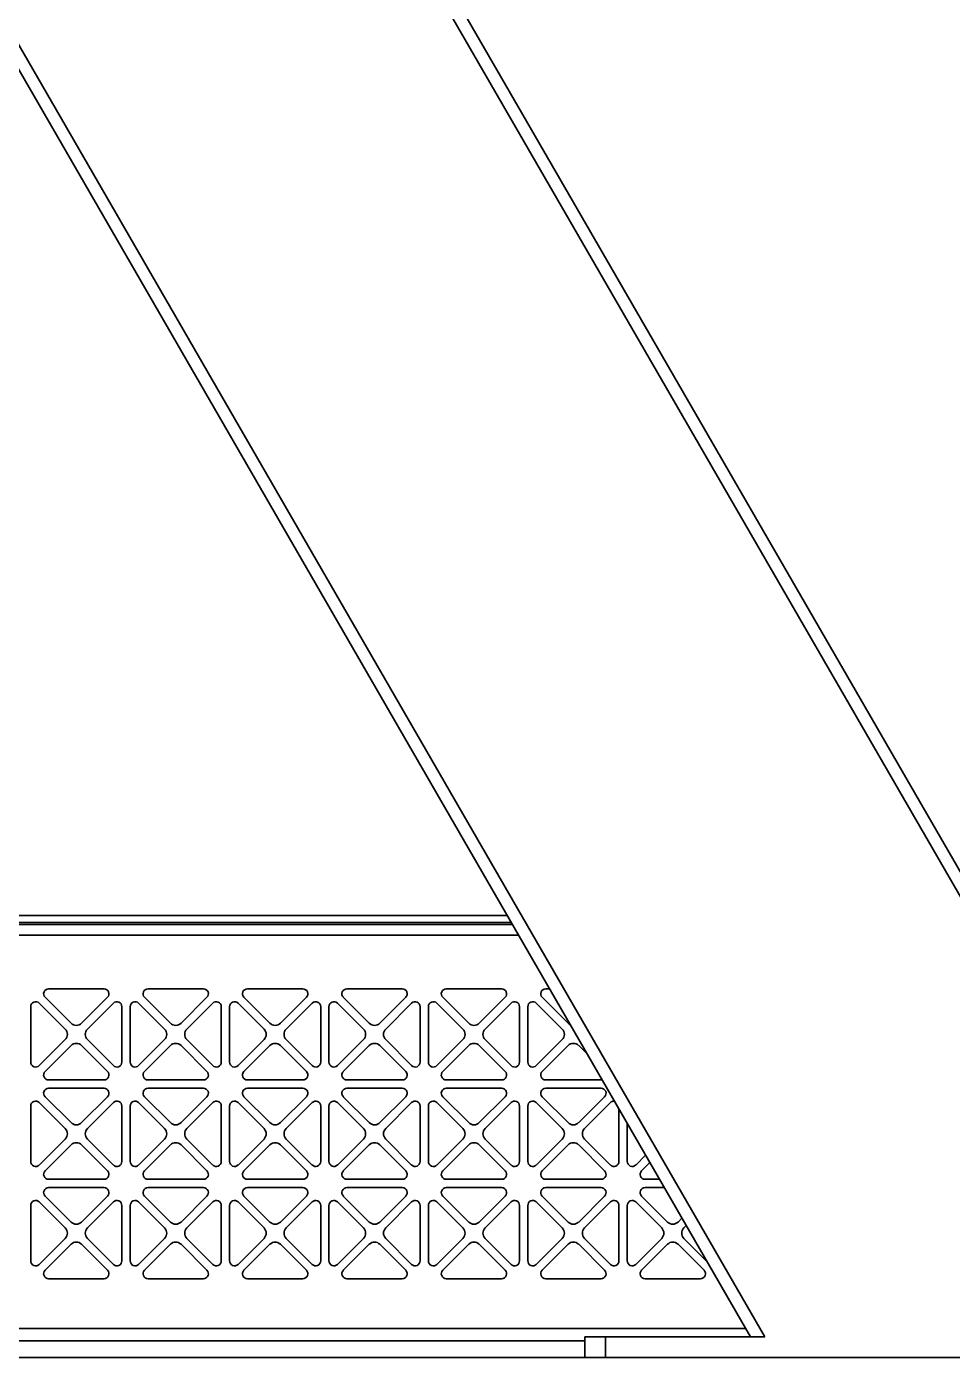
# Model space of a CAD drawing. Header units: millimetres. Extents: x 32496 to 166256, y 3504 to 23939.
# Drawn here: x 92320.6 to 92544.1, y 20089 to 20410.4 of the extents above; entities that cross this region are included whole.
import ezdxf

# ---------------------------------------------------------------- set-up
doc = ezdxf.new("R2010")
doc.units = ezdxf.units.MM
doc.layers.get('0').update_dxf_attribs({"lineweight": 35})

# ---------------------------------------------------------------- blocks, each defined once
blk = doc.blocks.new('8-1250')
at = {"linetype": 'Continuous'}
for p, q in [((-7852.13, -33800.26), (-7352.13, -34666.29)), ((-7852.13, -33806.26), (-7355.59, -34666.29)), ((-7852.13, -33994.26), (-7464.13, -34666.29)), ((-7852.13, -34000.26), (-7467.6, -34666.29)), ((-7841.63, -34564.59), (-7526.31, -34564.59)), ((-7525.33, -34566.29), (-7843.83, -34566.29)), ((-7525.04, -34566.79), (-7735.1, -34566.79)), ((-7523.6, -34569.29), (-7853.83, -34569.29)), ((-7637.87, -34584.34), (-7631.6, -34590.6)), ((-7623.64, -34582.29), (-7637.02, -34582.29)), ((-7629.05, -34590.6), (-7622.79, -34584.34)), ((-7613.87, -34584.34), (-7607.6, -34590.6)), ((-7599.64, -34582.29), (-7613.02, -34582.29)), ((-7605.05, -34590.6), (-7598.79, -34584.34)), ((-7589.87, -34584.34), (-7583.6, -34590.6)), ((-7575.64, -34582.29), (-7589.02, -34582.29)), ((-7581.05, -34590.6), (-7574.79, -34584.34)), ((-7565.87, -34584.34), (-7559.6, -34590.6)), ((-7551.64, -34582.29), (-7565.02, -34582.29)), ((-7557.05, -34590.6), (-7550.79, -34584.34)), ((-7541.87, -34584.34), (-7535.6, -34590.6)), ((-7527.64, -34582.29), (-7541.02, -34582.29)), ((-7533.05, -34590.6), (-7526.79, -34584.34)), ((-7517.87, -34584.34), (-7511.6, -34590.6)), ((-7516.1, -34582.29), (-7517.02, -34582.29)), ((-7641.33, -34586.6), (-7641.33, -34599.98)), ((-7633.01, -34592.02), (-7639.28, -34585.75)), ((-7621.38, -34585.75), (-7627.64, -34592.02)), ((-7619.33, -34599.98), (-7619.33, -34586.6)), ((-7617.33, -34586.6), (-7617.33, -34599.98)), ((-7609.01, -34592.02), (-7615.28, -34585.75)), ((-7597.38, -34585.75), (-7603.64, -34592.02)), ((-7595.33, -34599.98), (-7595.33, -34586.6)), ((-7593.33, -34586.6), (-7593.33, -34599.98)), ((-7585.01, -34592.02), (-7591.28, -34585.75)), ((-7573.38, -34585.75), (-7579.64, -34592.02)), ((-7571.33, -34599.98), (-7571.33, -34586.6)), ((-7569.33, -34586.6), (-7569.33, -34599.98)), ((-7561.01, -34592.02), (-7567.28, -34585.75)), ((-7549.38, -34585.75), (-7555.64, -34592.02)), ((-7547.33, -34599.98), (-7547.33, -34586.6)), ((-7545.33, -34586.6), (-7545.33, -34599.98)), ((-7537.01, -34592.02), (-7543.28, -34585.75)), ((-7525.38, -34585.75), (-7531.64, -34592.02)), ((-7523.33, -34599.98), (-7523.33, -34586.6)), ((-7521.33, -34586.6), (-7521.33, -34599.98)), ((-7513.01, -34592.02), (-7519.28, -34585.75)), ((-7639.28, -34600.83), (-7633.01, -34594.56)), ((-7627.64, -34594.56), (-7621.38, -34600.83)), ((-7615.28, -34600.83), (-7609.01, -34594.56)), ((-7603.64, -34594.56), (-7597.38, -34600.83)), ((-7591.28, -34600.83), (-7585.01, -34594.56)), ((-7579.64, -34594.56), (-7573.38, -34600.83)), ((-7567.28, -34600.83), (-7561.01, -34594.56)), ((-7555.64, -34594.56), (-7549.38, -34600.83)), ((-7543.28, -34600.83), (-7537.01, -34594.56)), ((-7531.64, -34594.56), (-7525.38, -34600.83)), ((-7519.28, -34600.83), (-7513.01, -34594.56)), ((-7631.6, -34595.98), (-7637.87, -34602.24)), ((-7622.79, -34602.24), (-7629.05, -34595.98)), ((-7607.6, -34595.98), (-7613.87, -34602.24)), ((-7598.79, -34602.24), (-7605.05, -34595.98)), ((-7583.6, -34595.98), (-7589.87, -34602.24)), ((-7574.79, -34602.24), (-7581.05, -34595.98)), ((-7559.6, -34595.98), (-7565.87, -34602.24)), ((-7550.79, -34602.24), (-7557.05, -34595.98)), ((-7535.6, -34595.98), (-7541.87, -34602.24)), ((-7526.79, -34602.24), (-7533.05, -34595.98)), ((-7511.6, -34595.98), (-7517.87, -34602.24)), ((-7507.02, -34598.02), (-7509.05, -34595.98)), ((-7637.02, -34604.29), (-7623.64, -34604.29)), ((-7613.02, -34604.29), (-7599.64, -34604.29)), ((-7589.02, -34604.29), (-7575.64, -34604.29)), ((-7565.02, -34604.29), (-7551.64, -34604.29)), ((-7541.02, -34604.29), (-7527.64, -34604.29)), ((-7517.02, -34604.29), (-7503.64, -34604.29)), ((-7623.64, -34606.29), (-7637.02, -34606.29)), ((-7599.64, -34606.29), (-7613.02, -34606.29)), ((-7575.64, -34606.29), (-7589.02, -34606.29)), ((-7551.64, -34606.29), (-7565.02, -34606.29)), ((-7527.64, -34606.29), (-7541.02, -34606.29)), ((-7503.64, -34606.29), (-7517.02, -34606.29)), ((-7641.33, -34610.6), (-7641.33, -34623.98)), ((-7633.01, -34616.02), (-7639.28, -34609.75)), ((-7637.87, -34608.34), (-7631.6, -34614.6)), ((-7629.05, -34614.6), (-7622.79, -34608.34)), ((-7621.38, -34609.75), (-7627.64, -34616.02)), ((-7619.33, -34623.98), (-7619.33, -34610.6)), ((-7617.33, -34610.6), (-7617.33, -34623.98)), ((-7609.01, -34616.02), (-7615.28, -34609.75)), ((-7613.87, -34608.34), (-7607.6, -34614.6)), ((-7605.05, -34614.6), (-7598.79, -34608.34)), ((-7597.38, -34609.75), (-7603.64, -34616.02)), ((-7595.33, -34623.98), (-7595.33, -34610.6)), ((-7593.33, -34610.6), (-7593.33, -34623.98)), ((-7585.01, -34616.02), (-7591.28, -34609.75)), ((-7589.87, -34608.34), (-7583.6, -34614.6)), ((-7581.05, -34614.6), (-7574.79, -34608.34)), ((-7573.38, -34609.75), (-7579.64, -34616.02)), ((-7571.33, -34623.98), (-7571.33, -34610.6)), ((-7569.33, -34610.6), (-7569.33, -34623.98)), ((-7561.01, -34616.02), (-7567.28, -34609.75)), ((-7565.87, -34608.34), (-7559.6, -34614.6)), ((-7557.05, -34614.6), (-7550.79, -34608.34)), ((-7549.38, -34609.75), (-7555.64, -34616.02)), ((-7547.33, -34623.98), (-7547.33, -34610.6)), ((-7545.33, -34610.6), (-7545.33, -34623.98)), ((-7537.01, -34616.02), (-7543.28, -34609.75)), ((-7541.87, -34608.34), (-7535.6, -34614.6)), ((-7533.05, -34614.6), (-7526.79, -34608.34)), ((-7525.38, -34609.75), (-7531.64, -34616.02)), ((-7523.33, -34623.98), (-7523.33, -34610.6)), ((-7521.33, -34610.6), (-7521.33, -34623.98)), ((-7513.01, -34616.02), (-7519.28, -34609.75)), ((-7517.87, -34608.34), (-7511.6, -34614.6)), ((-7509.05, -34614.6), (-7502.79, -34608.34)), ((-7501.38, -34609.75), (-7507.64, -34616.02)), ((-7499.33, -34623.98), (-7499.33, -34611.33)), ((-7497.33, -34614.8), (-7497.33, -34623.98)), ((-7639.28, -34624.83), (-7633.01, -34618.56)), ((-7631.6, -34619.98), (-7637.87, -34626.24)), ((-7622.79, -34626.24), (-7629.05, -34619.98)), ((-7627.64, -34618.56), (-7621.38, -34624.83)), ((-7615.28, -34624.83), (-7609.01, -34618.56)), ((-7607.6, -34619.98), (-7613.87, -34626.24)), ((-7598.79, -34626.24), (-7605.05, -34619.98)), ((-7603.64, -34618.56), (-7597.38, -34624.83)), ((-7591.28, -34624.83), (-7585.01, -34618.56)), ((-7583.6, -34619.98), (-7589.87, -34626.24)), ((-7574.79, -34626.24), (-7581.05, -34619.98)), ((-7579.64, -34618.56), (-7573.38, -34624.83)), ((-7567.28, -34624.83), (-7561.01, -34618.56)), ((-7559.6, -34619.98), (-7565.87, -34626.24)), ((-7550.79, -34626.24), (-7557.05, -34619.98)), ((-7555.64, -34618.56), (-7549.38, -34624.83)), ((-7543.28, -34624.83), (-7537.01, -34618.56)), ((-7535.6, -34619.98), (-7541.87, -34626.24)), ((-7526.79, -34626.24), (-7533.05, -34619.98)), ((-7531.64, -34618.56), (-7525.38, -34624.83)), ((-7519.28, -34624.83), (-7513.01, -34618.56)), ((-7511.6, -34619.98), (-7517.87, -34626.24)), ((-7502.79, -34626.24), (-7509.05, -34619.98)), ((-7507.64, -34618.56), (-7501.38, -34624.83)), ((-7495.28, -34624.83), (-7492.91, -34622.45)), ((-7491.87, -34624.25), (-7493.87, -34626.24)), ((-7637.02, -34628.29), (-7623.64, -34628.29)), ((-7623.64, -34630.29), (-7637.02, -34630.29)), ((-7613.02, -34628.29), (-7599.64, -34628.29)), ((-7599.64, -34630.29), (-7613.02, -34630.29)), ((-7589.02, -34628.29), (-7575.64, -34628.29)), ((-7575.64, -34630.29), (-7589.02, -34630.29)), ((-7565.02, -34628.29), (-7551.64, -34628.29)), ((-7551.64, -34630.29), (-7565.02, -34630.29)), ((-7541.02, -34628.29), (-7527.64, -34628.29)), ((-7527.64, -34630.29), (-7541.02, -34630.29)), ((-7517.02, -34628.29), (-7503.64, -34628.29)), ((-7503.64, -34630.29), (-7517.02, -34630.29)), ((-7493.02, -34628.29), (-7489.54, -34628.29)), ((-7488.38, -34630.29), (-7493.02, -34630.29)), ((-7637.87, -34632.34), (-7631.6, -34638.6)), ((-7629.05, -34638.6), (-7622.79, -34632.34)), ((-7613.87, -34632.34), (-7607.6, -34638.6)), ((-7605.05, -34638.6), (-7598.79, -34632.34)), ((-7589.87, -34632.34), (-7583.6, -34638.6)), ((-7581.05, -34638.6), (-7574.79, -34632.34)), ((-7565.87, -34632.34), (-7559.6, -34638.6)), ((-7557.05, -34638.6), (-7550.79, -34632.34)), ((-7541.87, -34632.34), (-7535.6, -34638.6)), ((-7533.05, -34638.6), (-7526.79, -34632.34)), ((-7517.87, -34632.34), (-7511.6, -34638.6)), ((-7509.05, -34638.6), (-7502.79, -34632.34)), ((-7493.87, -34632.34), (-7487.6, -34638.6)), ((-7641.33, -34634.6), (-7641.33, -34647.98)), ((-7633.01, -34640.02), (-7639.28, -34633.75)), ((-7621.38, -34633.75), (-7627.64, -34640.02)), ((-7619.33, -34647.98), (-7619.33, -34634.6)), ((-7617.33, -34634.6), (-7617.33, -34647.98)), ((-7609.01, -34640.02), (-7615.28, -34633.75)), ((-7597.38, -34633.75), (-7603.64, -34640.02)), ((-7595.33, -34647.98), (-7595.33, -34634.6)), ((-7593.33, -34634.6), (-7593.33, -34647.98)), ((-7585.01, -34640.02), (-7591.28, -34633.75)), ((-7573.38, -34633.75), (-7579.64, -34640.02)), ((-7571.33, -34647.98), (-7571.33, -34634.6)), ((-7569.33, -34634.6), (-7569.33, -34647.98)), ((-7561.01, -34640.02), (-7567.28, -34633.75)), ((-7549.38, -34633.75), (-7555.64, -34640.02)), ((-7547.33, -34647.98), (-7547.33, -34634.6)), ((-7545.33, -34634.6), (-7545.33, -34647.98)), ((-7537.01, -34640.02), (-7543.28, -34633.75)), ((-7525.38, -34633.75), (-7531.64, -34640.02)), ((-7523.33, -34647.98), (-7523.33, -34634.6)), ((-7521.33, -34634.6), (-7521.33, -34647.98)), ((-7513.01, -34640.02), (-7519.28, -34633.75)), ((-7501.38, -34633.75), (-7507.64, -34640.02)), ((-7499.33, -34647.98), (-7499.33, -34634.6)), ((-7497.33, -34634.6), (-7497.33, -34647.98)), ((-7489.01, -34640.02), (-7495.28, -34633.75)), ((-7485.05, -34638.6), (-7484.12, -34637.67)), ((-7483.09, -34639.46), (-7483.64, -34640.02)), ((-7639.28, -34648.83), (-7633.01, -34642.56)), ((-7627.64, -34642.56), (-7621.38, -34648.83)), ((-7615.28, -34648.83), (-7609.01, -34642.56)), ((-7603.64, -34642.56), (-7597.38, -34648.83)), ((-7591.28, -34648.83), (-7585.01, -34642.56)), ((-7579.64, -34642.56), (-7573.38, -34648.83)), ((-7567.28, -34648.83), (-7561.01, -34642.56)), ((-7555.64, -34642.56), (-7549.38, -34648.83)), ((-7543.28, -34648.83), (-7537.01, -34642.56)), ((-7531.64, -34642.56), (-7525.38, -34648.83)), ((-7519.28, -34648.83), (-7513.01, -34642.56)), ((-7507.64, -34642.56), (-7501.38, -34648.83)), ((-7495.28, -34648.83), (-7489.01, -34642.56)), ((-7483.64, -34642.56), (-7478.09, -34648.11)), ((-7631.6, -34643.98), (-7637.87, -34650.24)), ((-7622.79, -34650.24), (-7629.05, -34643.98)), ((-7607.6, -34643.98), (-7613.87, -34650.24)), ((-7598.79, -34650.24), (-7605.05, -34643.98)), ((-7583.6, -34643.98), (-7589.87, -34650.24)), ((-7574.79, -34650.24), (-7581.05, -34643.98)), ((-7559.6, -34643.98), (-7565.87, -34650.24)), ((-7550.79, -34650.24), (-7557.05, -34643.98)), ((-7535.6, -34643.98), (-7541.87, -34650.24)), ((-7526.79, -34650.24), (-7533.05, -34643.98)), ((-7511.6, -34643.98), (-7517.87, -34650.24)), ((-7502.79, -34650.24), (-7509.05, -34643.98)), ((-7487.6, -34643.98), (-7493.87, -34650.24)), ((-7478.79, -34650.24), (-7485.05, -34643.98)), ((-7637.02, -34652.29), (-7623.64, -34652.29)), ((-7613.02, -34652.29), (-7599.64, -34652.29)), ((-7589.02, -34652.29), (-7575.64, -34652.29)), ((-7565.02, -34652.29), (-7551.64, -34652.29)), ((-7541.02, -34652.29), (-7527.64, -34652.29)), ((-7517.02, -34652.29), (-7503.64, -34652.29)), ((-7493.02, -34652.29), (-7479.64, -34652.29)), ((-7468.75, -34664.29), (-7853.83, -34664.29)), ((-7507.6, -34667.29), (-7857.13, -34667.29)), ((-7507.6, -34671.29), (-7507.6, -34666.29)), ((-7464.13, -34666.29), (-7507.6, -34666.29)), ((-7502.6, -34671.29), (-7502.6, -34666.29)), ((-7001.13, -34671.29), (-7907.13, -34671.29))]:
    blk.add_line(p, q, dxfattribs=at)
for centre, radius, start, end in [((-7637.02, -34583.49), 1.2, 90, 225), ((-7623.64, -34583.49), 1.2, 315, 90), ((-7613.02, -34583.49), 1.2, 90, 225), ((-7599.64, -34583.49), 1.2, 315, 90), ((-7589.02, -34583.49), 1.2, 90, 225), ((-7575.64, -34583.49), 1.2, 315, 90), ((-7565.02, -34583.49), 1.2, 90, 225), ((-7551.64, -34583.49), 1.2, 315, 90), ((-7541.02, -34583.49), 1.2, 90, 225), ((-7527.64, -34583.49), 1.2, 315, 90), ((-7517.02, -34583.49), 1.2, 90, 225), ((-7640.13, -34586.6), 1.2, 45, 180), ((-7620.53, -34586.6), 1.2, 0, 135), ((-7616.13, -34586.6), 1.2, 45, 180), ((-7596.53, -34586.6), 1.2, 0, 135), ((-7592.13, -34586.6), 1.2, 45, 180), ((-7572.53, -34586.6), 1.2, 0, 135), ((-7568.13, -34586.6), 1.2, 45, 180), ((-7548.53, -34586.6), 1.2, 0, 135), ((-7544.13, -34586.6), 1.2, 45, 180), ((-7524.53, -34586.6), 1.2, 0, 135), ((-7520.13, -34586.6), 1.2, 45, 180), ((-7630.33, -34589.33), 1.8, 225, 315), ((-7606.33, -34589.33), 1.8, 225, 315), ((-7582.33, -34589.33), 1.8, 225, 315), ((-7558.33, -34589.33), 1.8, 225, 315), ((-7534.33, -34589.33), 1.8, 225, 315), ((-7510.33, -34589.33), 1.8, 225, 244.6898), ((-7634.29, -34593.29), 1.8, 315, 45), ((-7626.37, -34593.29), 1.8, 135, 225), ((-7610.29, -34593.29), 1.8, 315, 45), ((-7602.37, -34593.29), 1.8, 135, 225), ((-7586.29, -34593.29), 1.8, 315, 45), ((-7578.37, -34593.29), 1.8, 135, 225), ((-7562.29, -34593.29), 1.8, 315, 45), ((-7554.37, -34593.29), 1.8, 135, 225), ((-7538.29, -34593.29), 1.8, 315, 45), ((-7530.37, -34593.29), 1.8, 135, 225), ((-7514.29, -34593.29), 1.8, 315, 45), ((-7630.33, -34597.25), 1.8, 45, 135), ((-7606.33, -34597.25), 1.8, 45, 135), ((-7582.33, -34597.25), 1.8, 45, 135), ((-7558.33, -34597.25), 1.8, 45, 135), ((-7534.33, -34597.25), 1.8, 45, 135), ((-7510.33, -34597.25), 1.8, 45, 135), ((-7640.13, -34599.98), 1.2, 180, 315), ((-7620.53, -34599.98), 1.2, 225, 0), ((-7616.13, -34599.98), 1.2, 180, 315), ((-7596.53, -34599.98), 1.2, 225, 0), ((-7592.13, -34599.98), 1.2, 180, 315), ((-7572.53, -34599.98), 1.2, 225, 0), ((-7568.13, -34599.98), 1.2, 180, 315), ((-7548.53, -34599.98), 1.2, 225, 0), ((-7544.13, -34599.98), 1.2, 180, 315), ((-7524.53, -34599.98), 1.2, 225, 0), ((-7520.13, -34599.98), 1.2, 180, 315), ((-7637.02, -34603.09), 1.2, 135, 270), ((-7623.64, -34603.09), 1.2, 270, 45), ((-7613.02, -34603.09), 1.2, 135, 270), ((-7599.64, -34603.09), 1.2, 270, 45), ((-7589.02, -34603.09), 1.2, 135, 270), ((-7575.64, -34603.09), 1.2, 270, 45), ((-7565.02, -34603.09), 1.2, 135, 270), ((-7551.64, -34603.09), 1.2, 270, 45), ((-7541.02, -34603.09), 1.2, 135, 270), ((-7527.64, -34603.09), 1.2, 270, 45), ((-7517.02, -34603.09), 1.2, 135, 270), ((-7503.64, -34603.09), 1.2, 270, 281.1301), ((-7637.02, -34607.49), 1.2, 90, 225), ((-7623.64, -34607.49), 1.2, 315, 90), ((-7613.02, -34607.49), 1.2, 90, 225), ((-7599.64, -34607.49), 1.2, 315, 90), ((-7589.02, -34607.49), 1.2, 90, 225), ((-7575.64, -34607.49), 1.2, 315, 90), ((-7565.02, -34607.49), 1.2, 90, 225), ((-7551.64, -34607.49), 1.2, 315, 90), ((-7541.02, -34607.49), 1.2, 90, 225), ((-7527.64, -34607.49), 1.2, 315, 90), ((-7517.02, -34607.49), 1.2, 90, 225), ((-7503.64, -34607.49), 1.2, 315, 90), ((-7640.13, -34610.6), 1.2, 45, 180), ((-7620.53, -34610.6), 1.2, 0, 135), ((-7616.13, -34610.6), 1.2, 45, 180), ((-7596.53, -34610.6), 1.2, 0, 135), ((-7592.13, -34610.6), 1.2, 45, 180), ((-7572.53, -34610.6), 1.2, 0, 135), ((-7568.13, -34610.6), 1.2, 45, 180), ((-7548.53, -34610.6), 1.2, 0, 135), ((-7544.13, -34610.6), 1.2, 45, 180), ((-7524.53, -34610.6), 1.2, 0, 135), ((-7520.13, -34610.6), 1.2, 45, 180), ((-7500.53, -34610.6), 1.2, 85.837, 135), ((-7634.29, -34617.29), 1.8, 315, 45), ((-7630.33, -34613.33), 1.8, 225, 315), ((-7626.37, -34617.29), 1.8, 135, 225), ((-7610.29, -34617.29), 1.8, 315, 45), ((-7606.33, -34613.33), 1.8, 225, 315), ((-7602.37, -34617.29), 1.8, 135, 225), ((-7586.29, -34617.29), 1.8, 315, 45), ((-7582.33, -34613.33), 1.8, 225, 315), ((-7578.37, -34617.29), 1.8, 135, 225), ((-7562.29, -34617.29), 1.8, 315, 45), ((-7558.33, -34613.33), 1.8, 225, 315), ((-7554.37, -34617.29), 1.8, 135, 225), ((-7538.29, -34617.29), 1.8, 315, 45), ((-7534.33, -34613.33), 1.8, 225, 315), ((-7530.37, -34617.29), 1.8, 135, 225), ((-7514.29, -34617.29), 1.8, 315, 45), ((-7510.33, -34613.33), 1.8, 225, 315), ((-7506.37, -34617.29), 1.8, 135, 225), ((-7630.33, -34621.25), 1.8, 45, 135), ((-7606.33, -34621.25), 1.8, 45, 135), ((-7582.33, -34621.25), 1.8, 45, 135), ((-7558.33, -34621.25), 1.8, 45, 135), ((-7534.33, -34621.25), 1.8, 45, 135), ((-7510.33, -34621.25), 1.8, 45, 135), ((-7640.13, -34623.98), 1.2, 180, 315), ((-7637.02, -34627.09), 1.2, 135, 270), ((-7623.64, -34627.09), 1.2, 270, 45), ((-7620.53, -34623.98), 1.2, 225, 0), ((-7616.13, -34623.98), 1.2, 180, 315), ((-7613.02, -34627.09), 1.2, 135, 270), ((-7599.64, -34627.09), 1.2, 270, 45), ((-7596.53, -34623.98), 1.2, 225, 0), ((-7592.13, -34623.98), 1.2, 180, 315), ((-7589.02, -34627.09), 1.2, 135, 270), ((-7575.64, -34627.09), 1.2, 270, 45), ((-7572.53, -34623.98), 1.2, 225, 0), ((-7568.13, -34623.98), 1.2, 180, 315), ((-7565.02, -34627.09), 1.2, 135, 270), ((-7551.64, -34627.09), 1.2, 270, 45), ((-7548.53, -34623.98), 1.2, 225, 0), ((-7544.13, -34623.98), 1.2, 180, 315), ((-7541.02, -34627.09), 1.2, 135, 270), ((-7527.64, -34627.09), 1.2, 270, 45), ((-7524.53, -34623.98), 1.2, 225, 0), ((-7520.13, -34623.98), 1.2, 180, 315), ((-7517.02, -34627.09), 1.2, 135, 270), ((-7503.64, -34627.09), 1.2, 270, 45), ((-7500.53, -34623.98), 1.2, 225, 0), ((-7496.13, -34623.98), 1.2, 180, 315), ((-7493.02, -34627.09), 1.2, 135, 270), ((-7637.02, -34631.49), 1.2, 90, 225), ((-7623.64, -34631.49), 1.2, 315, 90), ((-7613.02, -34631.49), 1.2, 90, 225), ((-7599.64, -34631.49), 1.2, 315, 90), ((-7589.02, -34631.49), 1.2, 90, 225), ((-7575.64, -34631.49), 1.2, 315, 90), ((-7565.02, -34631.49), 1.2, 90, 225), ((-7551.64, -34631.49), 1.2, 315, 90), ((-7541.02, -34631.49), 1.2, 90, 225), ((-7527.64, -34631.49), 1.2, 315, 90), ((-7517.02, -34631.49), 1.2, 90, 225), ((-7503.64, -34631.49), 1.2, 315, 90), ((-7493.02, -34631.49), 1.2, 90, 225), ((-7640.13, -34634.6), 1.2, 45, 180), ((-7620.53, -34634.6), 1.2, 0, 135), ((-7616.13, -34634.6), 1.2, 45, 180), ((-7596.53, -34634.6), 1.2, 0, 135), ((-7592.13, -34634.6), 1.2, 45, 180), ((-7572.53, -34634.6), 1.2, 0, 135), ((-7568.13, -34634.6), 1.2, 45, 180), ((-7548.53, -34634.6), 1.2, 0, 135), ((-7544.13, -34634.6), 1.2, 45, 180), ((-7524.53, -34634.6), 1.2, 0, 135), ((-7520.13, -34634.6), 1.2, 45, 180), ((-7500.53, -34634.6), 1.2, 0, 135), ((-7496.13, -34634.6), 1.2, 45, 180), ((-7630.33, -34637.33), 1.8, 225, 315), ((-7606.33, -34637.33), 1.8, 225, 315), ((-7582.33, -34637.33), 1.8, 225, 315), ((-7558.33, -34637.33), 1.8, 225, 315), ((-7534.33, -34637.33), 1.8, 225, 315), ((-7510.33, -34637.33), 1.8, 225, 315), ((-7486.33, -34637.33), 1.8, 225, 315), ((-7634.29, -34641.29), 1.8, 315, 45), ((-7626.37, -34641.29), 1.8, 135, 225), ((-7610.29, -34641.29), 1.8, 315, 45), ((-7602.37, -34641.29), 1.8, 135, 225), ((-7586.29, -34641.29), 1.8, 315, 45), ((-7578.37, -34641.29), 1.8, 135, 225), ((-7562.29, -34641.29), 1.8, 315, 45), ((-7554.37, -34641.29), 1.8, 135, 225), ((-7538.29, -34641.29), 1.8, 315, 45), ((-7530.37, -34641.29), 1.8, 135, 225), ((-7514.29, -34641.29), 1.8, 315, 45), ((-7506.37, -34641.29), 1.8, 135, 225), ((-7490.29, -34641.29), 1.8, 315, 45), ((-7482.37, -34641.29), 1.8, 135, 225), ((-7630.33, -34645.25), 1.8, 45, 135), ((-7606.33, -34645.25), 1.8, 45, 135), ((-7582.33, -34645.25), 1.8, 45, 135), ((-7558.33, -34645.25), 1.8, 45, 135), ((-7534.33, -34645.25), 1.8, 45, 135), ((-7510.33, -34645.25), 1.8, 45, 135), ((-7486.33, -34645.25), 1.8, 45, 135), ((-7640.13, -34647.98), 1.2, 180, 315), ((-7620.53, -34647.98), 1.2, 225, 0), ((-7616.13, -34647.98), 1.2, 180, 315), ((-7596.53, -34647.98), 1.2, 225, 0), ((-7592.13, -34647.98), 1.2, 180, 315), ((-7572.53, -34647.98), 1.2, 225, 0), ((-7568.13, -34647.98), 1.2, 180, 315), ((-7548.53, -34647.98), 1.2, 225, 0), ((-7544.13, -34647.98), 1.2, 180, 315), ((-7524.53, -34647.98), 1.2, 225, 0), ((-7520.13, -34647.98), 1.2, 180, 315), ((-7500.53, -34647.98), 1.2, 225, 0), ((-7496.13, -34647.98), 1.2, 180, 315), ((-7637.02, -34651.09), 1.2, 135, 270), ((-7623.64, -34651.09), 1.2, 270, 45), ((-7613.02, -34651.09), 1.2, 135, 270), ((-7599.64, -34651.09), 1.2, 270, 45), ((-7589.02, -34651.09), 1.2, 135, 270), ((-7575.64, -34651.09), 1.2, 270, 45), ((-7565.02, -34651.09), 1.2, 135, 270), ((-7551.64, -34651.09), 1.2, 270, 45), ((-7541.02, -34651.09), 1.2, 135, 270), ((-7527.64, -34651.09), 1.2, 270, 45), ((-7517.02, -34651.09), 1.2, 135, 270), ((-7503.64, -34651.09), 1.2, 270, 45), ((-7493.02, -34651.09), 1.2, 135, 270), ((-7479.64, -34651.09), 1.2, 270, 45)]:
    blk.add_arc(centre, radius, start, end, dxfattribs=at)

msp = doc.modelspace()

# ---------------------------------------------------------------- block references
at = {"color": 6}
msp.add_blockref('8-1250', (99962.893, 54760.291), dxfattribs=at)

doc.saveas('drawing.dxf')
